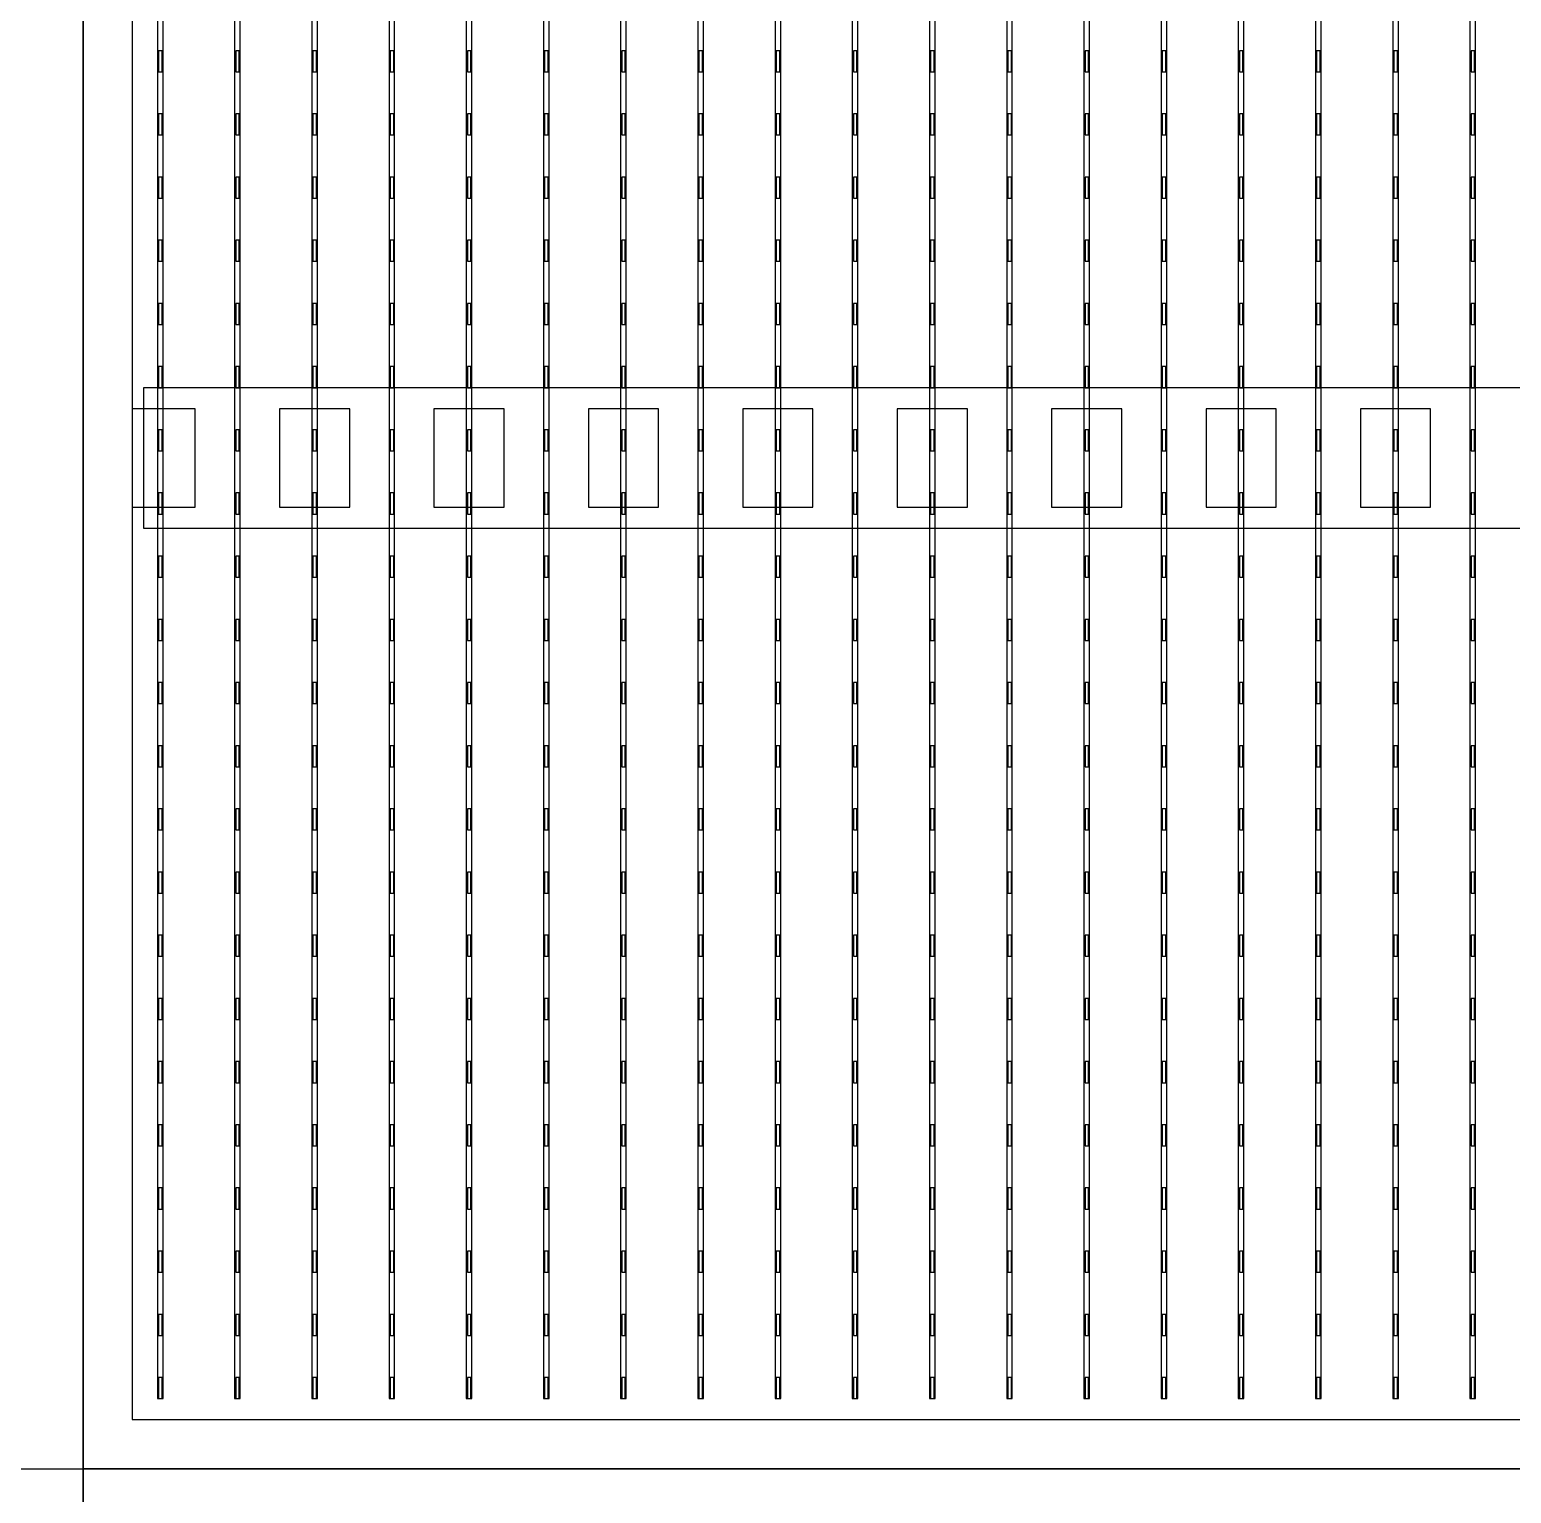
# Model space of a CAD drawing. Header units: millimetres. Extents: x -18 to 142, y -7 to 153.
# Drawn here: x -0.91 to 9.64, y 41.12 to 51.55 of the extents above; entities that cross this region are included whole.
import ezdxf

# ---------------------------------------------------------------- set-up
doc = ezdxf.new("R2010")
doc.units = ezdxf.units.MM
for name, color, linetype in [('BUSBARS', 3, 'Continuous'), ('CELLS', 5, 'Continuous'), ('CONTACT_PADS', 2, 'Continuous'), ('DICING', 4, 'Continuous'), ('FINGERS', 1, 'Continuous'), ('INSULATION', 2, 'Continuous')]:
    doc.layers.add(name, color=color, linetype=linetype)

msp = doc.modelspace()

# ---------------------------------------------------------------- linework, layer by layer
at = {"layer": 'BUSBARS'}
msp.add_lwpolyline([(19.94, 48), (19.94, 49), (-0.1, 49), (-0.1, 48), (19.94, 48)], close=True, dxfattribs=at)
at = {"layer": 'CELLS'}
for points in [[(20.37, 41.3), (20.37, 62.2), (-0.53, 62.2), (-0.53, 41.3), (20.37, 41.3)], [(20.37, 20.4), (20.37, 41.3), (-0.53, 41.3), (-0.53, 20.4), (20.37, 20.4)]]:
    msp.add_lwpolyline(points, close=True, dxfattribs=at)
at = {"layer": 'CONTACT_PADS'}
for points in [[(0.033, 51.25), (0.033, 51.4), (0.008, 51.4), (0.008, 51.25), (0.033, 51.25)], [(0.583, 51.25), (0.583, 51.4), (0.558, 51.4), (0.558, 51.25), (0.583, 51.25)], [(1.133, 51.25), (1.133, 51.4), (1.108, 51.4), (1.108, 51.25), (1.133, 51.25)], [(1.683, 51.25), (1.683, 51.4), (1.658, 51.4), (1.658, 51.25), (1.683, 51.25)], [(2.233, 51.25), (2.233, 51.4), (2.208, 51.4), (2.208, 51.25), (2.233, 51.25)], [(2.783, 51.25), (2.783, 51.4), (2.758, 51.4), (2.758, 51.25), (2.783, 51.25)], [(3.333, 51.25), (3.333, 51.4), (3.308, 51.4), (3.308, 51.25), (3.333, 51.25)], [(3.883, 51.25), (3.883, 51.4), (3.858, 51.4), (3.858, 51.25), (3.883, 51.25)], [(4.433, 51.25), (4.433, 51.4), (4.408, 51.4), (4.408, 51.25), (4.433, 51.25)], [(4.983, 51.25), (4.983, 51.4), (4.958, 51.4), (4.958, 51.25), (4.983, 51.25)], [(5.533, 51.25), (5.533, 51.4), (5.508, 51.4), (5.508, 51.25), (5.533, 51.25)], [(6.083, 51.25), (6.083, 51.4), (6.058, 51.4), (6.058, 51.25), (6.083, 51.25)], [(6.633, 51.25), (6.633, 51.4), (6.608, 51.4), (6.608, 51.25), (6.633, 51.25)], [(7.183, 51.25), (7.183, 51.4), (7.158, 51.4), (7.158, 51.25), (7.183, 51.25)], [(7.733, 51.25), (7.733, 51.4), (7.708, 51.4), (7.708, 51.25), (7.733, 51.25)], [(8.283, 51.25), (8.283, 51.4), (8.258, 51.4), (8.258, 51.25), (8.283, 51.25)], [(8.833, 51.25), (8.833, 51.4), (8.808, 51.4), (8.808, 51.25), (8.833, 51.25)], [(9.383, 51.25), (9.383, 51.4), (9.358, 51.4), (9.358, 51.25), (9.383, 51.25)], [(0.033, 50.8), (0.033, 50.95), (0.008, 50.95), (0.008, 50.8), (0.033, 50.8)], [(0.583, 50.8), (0.583, 50.95), (0.558, 50.95), (0.558, 50.8), (0.583, 50.8)], [(1.133, 50.8), (1.133, 50.95), (1.108, 50.95), (1.108, 50.8), (1.133, 50.8)], [(1.683, 50.8), (1.683, 50.95), (1.658, 50.95), (1.658, 50.8), (1.683, 50.8)], [(2.233, 50.8), (2.233, 50.95), (2.208, 50.95), (2.208, 50.8), (2.233, 50.8)], [(2.783, 50.8), (2.783, 50.95), (2.758, 50.95), (2.758, 50.8), (2.783, 50.8)], [(3.333, 50.8), (3.333, 50.95), (3.308, 50.95), (3.308, 50.8), (3.333, 50.8)], [(3.883, 50.8), (3.883, 50.95), (3.858, 50.95), (3.858, 50.8), (3.883, 50.8)], [(4.433, 50.8), (4.433, 50.95), (4.408, 50.95), (4.408, 50.8), (4.433, 50.8)], [(4.983, 50.8), (4.983, 50.95), (4.958, 50.95), (4.958, 50.8), (4.983, 50.8)], [(5.533, 50.8), (5.533, 50.95), (5.508, 50.95), (5.508, 50.8), (5.533, 50.8)], [(6.083, 50.8), (6.083, 50.95), (6.058, 50.95), (6.058, 50.8), (6.083, 50.8)], [(6.633, 50.8), (6.633, 50.95), (6.608, 50.95), (6.608, 50.8), (6.633, 50.8)], [(7.183, 50.8), (7.183, 50.95), (7.158, 50.95), (7.158, 50.8), (7.183, 50.8)], [(7.733, 50.8), (7.733, 50.95), (7.708, 50.95), (7.708, 50.8), (7.733, 50.8)], [(8.283, 50.8), (8.283, 50.95), (8.258, 50.95), (8.258, 50.8), (8.283, 50.8)], [(8.833, 50.8), (8.833, 50.95), (8.808, 50.95), (8.808, 50.8), (8.833, 50.8)], [(9.383, 50.8), (9.383, 50.95), (9.358, 50.95), (9.358, 50.8), (9.383, 50.8)], [(0.033, 50.35), (0.033, 50.5), (0.008, 50.5), (0.008, 50.35), (0.033, 50.35)], [(0.583, 50.35), (0.583, 50.5), (0.558, 50.5), (0.558, 50.35), (0.583, 50.35)], [(1.133, 50.35), (1.133, 50.5), (1.108, 50.5), (1.108, 50.35), (1.133, 50.35)], [(1.683, 50.35), (1.683, 50.5), (1.658, 50.5), (1.658, 50.35), (1.683, 50.35)], [(2.233, 50.35), (2.233, 50.5), (2.208, 50.5), (2.208, 50.35), (2.233, 50.35)], [(2.783, 50.35), (2.783, 50.5), (2.758, 50.5), (2.758, 50.35), (2.783, 50.35)], [(3.333, 50.35), (3.333, 50.5), (3.308, 50.5), (3.308, 50.35), (3.333, 50.35)], [(3.883, 50.35), (3.883, 50.5), (3.858, 50.5), (3.858, 50.35), (3.883, 50.35)], [(4.433, 50.35), (4.433, 50.5), (4.408, 50.5), (4.408, 50.35), (4.433, 50.35)], [(4.983, 50.35), (4.983, 50.5), (4.958, 50.5), (4.958, 50.35), (4.983, 50.35)], [(5.533, 50.35), (5.533, 50.5), (5.508, 50.5), (5.508, 50.35), (5.533, 50.35)], [(6.083, 50.35), (6.083, 50.5), (6.058, 50.5), (6.058, 50.35), (6.083, 50.35)], [(6.633, 50.35), (6.633, 50.5), (6.608, 50.5), (6.608, 50.35), (6.633, 50.35)], [(7.183, 50.35), (7.183, 50.5), (7.158, 50.5), (7.158, 50.35), (7.183, 50.35)], [(7.733, 50.35), (7.733, 50.5), (7.708, 50.5), (7.708, 50.35), (7.733, 50.35)], [(8.283, 50.35), (8.283, 50.5), (8.258, 50.5), (8.258, 50.35), (8.283, 50.35)], [(8.833, 50.35), (8.833, 50.5), (8.808, 50.5), (8.808, 50.35), (8.833, 50.35)], [(9.383, 50.35), (9.383, 50.5), (9.358, 50.5), (9.358, 50.35), (9.383, 50.35)], [(0.033, 49.9), (0.033, 50.05), (0.008, 50.05), (0.008, 49.9), (0.033, 49.9)], [(0.583, 49.9), (0.583, 50.05), (0.558, 50.05), (0.558, 49.9), (0.583, 49.9)], [(1.133, 49.9), (1.133, 50.05), (1.108, 50.05), (1.108, 49.9), (1.133, 49.9)], [(1.683, 49.9), (1.683, 50.05), (1.658, 50.05), (1.658, 49.9), (1.683, 49.9)], [(2.233, 49.9), (2.233, 50.05), (2.208, 50.05), (2.208, 49.9), (2.233, 49.9)], [(2.783, 49.9), (2.783, 50.05), (2.758, 50.05), (2.758, 49.9), (2.783, 49.9)], [(3.333, 49.9), (3.333, 50.05), (3.308, 50.05), (3.308, 49.9), (3.333, 49.9)], [(3.883, 49.9), (3.883, 50.05), (3.858, 50.05), (3.858, 49.9), (3.883, 49.9)], [(4.433, 49.9), (4.433, 50.05), (4.408, 50.05), (4.408, 49.9), (4.433, 49.9)], [(4.983, 49.9), (4.983, 50.05), (4.958, 50.05), (4.958, 49.9), (4.983, 49.9)], [(5.533, 49.9), (5.533, 50.05), (5.508, 50.05), (5.508, 49.9), (5.533, 49.9)], [(6.083, 49.9), (6.083, 50.05), (6.058, 50.05), (6.058, 49.9), (6.083, 49.9)], [(6.633, 49.9), (6.633, 50.05), (6.608, 50.05), (6.608, 49.9), (6.633, 49.9)], [(7.183, 49.9), (7.183, 50.05), (7.158, 50.05), (7.158, 49.9), (7.183, 49.9)], [(7.733, 49.9), (7.733, 50.05), (7.708, 50.05), (7.708, 49.9), (7.733, 49.9)], [(8.283, 49.9), (8.283, 50.05), (8.258, 50.05), (8.258, 49.9), (8.283, 49.9)], [(8.833, 49.9), (8.833, 50.05), (8.808, 50.05), (8.808, 49.9), (8.833, 49.9)], [(9.383, 49.9), (9.383, 50.05), (9.358, 50.05), (9.358, 49.9), (9.383, 49.9)], [(0.033, 49.45), (0.033, 49.6), (0.008, 49.6), (0.008, 49.45), (0.033, 49.45)], [(0.583, 49.45), (0.583, 49.6), (0.558, 49.6), (0.558, 49.45), (0.583, 49.45)], [(1.133, 49.45), (1.133, 49.6), (1.108, 49.6), (1.108, 49.45), (1.133, 49.45)], [(1.683, 49.45), (1.683, 49.6), (1.658, 49.6), (1.658, 49.45), (1.683, 49.45)], [(2.233, 49.45), (2.233, 49.6), (2.208, 49.6), (2.208, 49.45), (2.233, 49.45)], [(2.783, 49.45), (2.783, 49.6), (2.758, 49.6), (2.758, 49.45), (2.783, 49.45)], [(3.333, 49.45), (3.333, 49.6), (3.308, 49.6), (3.308, 49.45), (3.333, 49.45)], [(3.883, 49.45), (3.883, 49.6), (3.858, 49.6), (3.858, 49.45), (3.883, 49.45)], [(4.433, 49.45), (4.433, 49.6), (4.408, 49.6), (4.408, 49.45), (4.433, 49.45)], [(4.983, 49.45), (4.983, 49.6), (4.958, 49.6), (4.958, 49.45), (4.983, 49.45)], [(5.533, 49.45), (5.533, 49.6), (5.508, 49.6), (5.508, 49.45), (5.533, 49.45)], [(6.083, 49.45), (6.083, 49.6), (6.058, 49.6), (6.058, 49.45), (6.083, 49.45)], [(6.633, 49.45), (6.633, 49.6), (6.608, 49.6), (6.608, 49.45), (6.633, 49.45)], [(7.183, 49.45), (7.183, 49.6), (7.158, 49.6), (7.158, 49.45), (7.183, 49.45)], [(7.733, 49.45), (7.733, 49.6), (7.708, 49.6), (7.708, 49.45), (7.733, 49.45)], [(8.283, 49.45), (8.283, 49.6), (8.258, 49.6), (8.258, 49.45), (8.283, 49.45)], [(8.833, 49.45), (8.833, 49.6), (8.808, 49.6), (8.808, 49.45), (8.833, 49.45)], [(9.383, 49.45), (9.383, 49.6), (9.358, 49.6), (9.358, 49.45), (9.383, 49.45)], [(0.033, 49), (0.033, 49.15), (0.008, 49.15), (0.008, 49), (0.033, 49)], [(0.583, 49), (0.583, 49.15), (0.558, 49.15), (0.558, 49), (0.583, 49)], [(1.133, 49), (1.133, 49.15), (1.108, 49.15), (1.108, 49), (1.133, 49)], [(1.683, 49), (1.683, 49.15), (1.658, 49.15), (1.658, 49), (1.683, 49)], [(2.233, 49), (2.233, 49.15), (2.208, 49.15), (2.208, 49), (2.233, 49)], [(2.783, 49), (2.783, 49.15), (2.758, 49.15), (2.758, 49), (2.783, 49)], [(3.333, 49), (3.333, 49.15), (3.308, 49.15), (3.308, 49), (3.333, 49)], [(3.883, 49), (3.883, 49.15), (3.858, 49.15), (3.858, 49), (3.883, 49)], [(4.433, 49), (4.433, 49.15), (4.408, 49.15), (4.408, 49), (4.433, 49)], [(4.983, 49), (4.983, 49.15), (4.958, 49.15), (4.958, 49), (4.983, 49)], [(5.533, 49), (5.533, 49.15), (5.508, 49.15), (5.508, 49), (5.533, 49)], [(6.083, 49), (6.083, 49.15), (6.058, 49.15), (6.058, 49), (6.083, 49)], [(6.633, 49), (6.633, 49.15), (6.608, 49.15), (6.608, 49), (6.633, 49)], [(7.183, 49), (7.183, 49.15), (7.158, 49.15), (7.158, 49), (7.183, 49)], [(7.733, 49), (7.733, 49.15), (7.708, 49.15), (7.708, 49), (7.733, 49)], [(8.283, 49), (8.283, 49.15), (8.258, 49.15), (8.258, 49), (8.283, 49)], [(8.833, 49), (8.833, 49.15), (8.808, 49.15), (8.808, 49), (8.833, 49)], [(9.383, 49), (9.383, 49.15), (9.358, 49.15), (9.358, 49), (9.383, 49)], [(0.033, 48.55), (0.033, 48.7), (0.008, 48.7), (0.008, 48.55), (0.033, 48.55)], [(0.583, 48.55), (0.583, 48.7), (0.558, 48.7), (0.558, 48.55), (0.583, 48.55)], [(1.133, 48.55), (1.133, 48.7), (1.108, 48.7), (1.108, 48.55), (1.133, 48.55)], [(1.683, 48.55), (1.683, 48.7), (1.658, 48.7), (1.658, 48.55), (1.683, 48.55)], [(2.233, 48.55), (2.233, 48.7), (2.208, 48.7), (2.208, 48.55), (2.233, 48.55)], [(2.783, 48.55), (2.783, 48.7), (2.758, 48.7), (2.758, 48.55), (2.783, 48.55)], [(3.333, 48.55), (3.333, 48.7), (3.308, 48.7), (3.308, 48.55), (3.333, 48.55)], [(3.883, 48.55), (3.883, 48.7), (3.858, 48.7), (3.858, 48.55), (3.883, 48.55)], [(4.433, 48.55), (4.433, 48.7), (4.408, 48.7), (4.408, 48.55), (4.433, 48.55)], [(4.983, 48.55), (4.983, 48.7), (4.958, 48.7), (4.958, 48.55), (4.983, 48.55)], [(5.533, 48.55), (5.533, 48.7), (5.508, 48.7), (5.508, 48.55), (5.533, 48.55)], [(6.083, 48.55), (6.083, 48.7), (6.058, 48.7), (6.058, 48.55), (6.083, 48.55)], [(6.633, 48.55), (6.633, 48.7), (6.608, 48.7), (6.608, 48.55), (6.633, 48.55)], [(7.183, 48.55), (7.183, 48.7), (7.158, 48.7), (7.158, 48.55), (7.183, 48.55)], [(7.733, 48.55), (7.733, 48.7), (7.708, 48.7), (7.708, 48.55), (7.733, 48.55)], [(8.283, 48.55), (8.283, 48.7), (8.258, 48.7), (8.258, 48.55), (8.283, 48.55)], [(8.833, 48.55), (8.833, 48.7), (8.808, 48.7), (8.808, 48.55), (8.833, 48.55)], [(9.383, 48.55), (9.383, 48.7), (9.358, 48.7), (9.358, 48.55), (9.383, 48.55)], [(0.033, 48.1), (0.033, 48.25), (0.008, 48.25), (0.008, 48.1), (0.033, 48.1)], [(0.583, 48.1), (0.583, 48.25), (0.558, 48.25), (0.558, 48.1), (0.583, 48.1)], [(1.133, 48.1), (1.133, 48.25), (1.108, 48.25), (1.108, 48.1), (1.133, 48.1)], [(1.683, 48.1), (1.683, 48.25), (1.658, 48.25), (1.658, 48.1), (1.683, 48.1)], [(2.233, 48.1), (2.233, 48.25), (2.208, 48.25), (2.208, 48.1), (2.233, 48.1)], [(2.783, 48.1), (2.783, 48.25), (2.758, 48.25), (2.758, 48.1), (2.783, 48.1)], [(3.333, 48.1), (3.333, 48.25), (3.308, 48.25), (3.308, 48.1), (3.333, 48.1)], [(3.883, 48.1), (3.883, 48.25), (3.858, 48.25), (3.858, 48.1), (3.883, 48.1)], [(4.433, 48.1), (4.433, 48.25), (4.408, 48.25), (4.408, 48.1), (4.433, 48.1)], [(4.983, 48.1), (4.983, 48.25), (4.958, 48.25), (4.958, 48.1), (4.983, 48.1)], [(5.533, 48.1), (5.533, 48.25), (5.508, 48.25), (5.508, 48.1), (5.533, 48.1)], [(6.083, 48.1), (6.083, 48.25), (6.058, 48.25), (6.058, 48.1), (6.083, 48.1)], [(6.633, 48.1), (6.633, 48.25), (6.608, 48.25), (6.608, 48.1), (6.633, 48.1)], [(7.183, 48.1), (7.183, 48.25), (7.158, 48.25), (7.158, 48.1), (7.183, 48.1)], [(7.733, 48.1), (7.733, 48.25), (7.708, 48.25), (7.708, 48.1), (7.733, 48.1)], [(8.283, 48.1), (8.283, 48.25), (8.258, 48.25), (8.258, 48.1), (8.283, 48.1)], [(8.833, 48.1), (8.833, 48.25), (8.808, 48.25), (8.808, 48.1), (8.833, 48.1)], [(9.383, 48.1), (9.383, 48.25), (9.358, 48.25), (9.358, 48.1), (9.383, 48.1)], [(0.033, 47.65), (0.033, 47.8), (0.008, 47.8), (0.008, 47.65), (0.033, 47.65)], [(0.583, 47.65), (0.583, 47.8), (0.558, 47.8), (0.558, 47.65), (0.583, 47.65)], [(1.133, 47.65), (1.133, 47.8), (1.108, 47.8), (1.108, 47.65), (1.133, 47.65)], [(1.683, 47.65), (1.683, 47.8), (1.658, 47.8), (1.658, 47.65), (1.683, 47.65)], [(2.233, 47.65), (2.233, 47.8), (2.208, 47.8), (2.208, 47.65), (2.233, 47.65)], [(2.783, 47.65), (2.783, 47.8), (2.758, 47.8), (2.758, 47.65), (2.783, 47.65)], [(3.333, 47.65), (3.333, 47.8), (3.308, 47.8), (3.308, 47.65), (3.333, 47.65)], [(3.883, 47.65), (3.883, 47.8), (3.858, 47.8), (3.858, 47.65), (3.883, 47.65)], [(4.433, 47.65), (4.433, 47.8), (4.408, 47.8), (4.408, 47.65), (4.433, 47.65)], [(4.983, 47.65), (4.983, 47.8), (4.958, 47.8), (4.958, 47.65), (4.983, 47.65)], [(5.533, 47.65), (5.533, 47.8), (5.508, 47.8), (5.508, 47.65), (5.533, 47.65)], [(6.083, 47.65), (6.083, 47.8), (6.058, 47.8), (6.058, 47.65), (6.083, 47.65)], [(6.633, 47.65), (6.633, 47.8), (6.608, 47.8), (6.608, 47.65), (6.633, 47.65)], [(7.183, 47.65), (7.183, 47.8), (7.158, 47.8), (7.158, 47.65), (7.183, 47.65)], [(7.733, 47.65), (7.733, 47.8), (7.708, 47.8), (7.708, 47.65), (7.733, 47.65)], [(8.283, 47.65), (8.283, 47.8), (8.258, 47.8), (8.258, 47.65), (8.283, 47.65)], [(8.833, 47.65), (8.833, 47.8), (8.808, 47.8), (8.808, 47.65), (8.833, 47.65)], [(9.383, 47.65), (9.383, 47.8), (9.358, 47.8), (9.358, 47.65), (9.383, 47.65)], [(0.033, 47.2), (0.033, 47.35), (0.008, 47.35), (0.008, 47.2), (0.033, 47.2)], [(0.583, 47.2), (0.583, 47.35), (0.558, 47.35), (0.558, 47.2), (0.583, 47.2)], [(1.133, 47.2), (1.133, 47.35), (1.108, 47.35), (1.108, 47.2), (1.133, 47.2)], [(1.683, 47.2), (1.683, 47.35), (1.658, 47.35), (1.658, 47.2), (1.683, 47.2)], [(2.233, 47.2), (2.233, 47.35), (2.208, 47.35), (2.208, 47.2), (2.233, 47.2)], [(2.783, 47.2), (2.783, 47.35), (2.758, 47.35), (2.758, 47.2), (2.783, 47.2)], [(3.333, 47.2), (3.333, 47.35), (3.308, 47.35), (3.308, 47.2), (3.333, 47.2)], [(3.883, 47.2), (3.883, 47.35), (3.858, 47.35), (3.858, 47.2), (3.883, 47.2)], [(4.433, 47.2), (4.433, 47.35), (4.408, 47.35), (4.408, 47.2), (4.433, 47.2)], [(4.983, 47.2), (4.983, 47.35), (4.958, 47.35), (4.958, 47.2), (4.983, 47.2)], [(5.533, 47.2), (5.533, 47.35), (5.508, 47.35), (5.508, 47.2), (5.533, 47.2)], [(6.083, 47.2), (6.083, 47.35), (6.058, 47.35), (6.058, 47.2), (6.083, 47.2)], [(6.633, 47.2), (6.633, 47.35), (6.608, 47.35), (6.608, 47.2), (6.633, 47.2)], [(7.183, 47.2), (7.183, 47.35), (7.158, 47.35), (7.158, 47.2), (7.183, 47.2)], [(7.733, 47.2), (7.733, 47.35), (7.708, 47.35), (7.708, 47.2), (7.733, 47.2)], [(8.283, 47.2), (8.283, 47.35), (8.258, 47.35), (8.258, 47.2), (8.283, 47.2)], [(8.833, 47.2), (8.833, 47.35), (8.808, 47.35), (8.808, 47.2), (8.833, 47.2)], [(9.383, 47.2), (9.383, 47.35), (9.358, 47.35), (9.358, 47.2), (9.383, 47.2)], [(0.033, 46.75), (0.033, 46.9), (0.008, 46.9), (0.008, 46.75), (0.033, 46.75)], [(0.583, 46.75), (0.583, 46.9), (0.558, 46.9), (0.558, 46.75), (0.583, 46.75)], [(1.133, 46.75), (1.133, 46.9), (1.108, 46.9), (1.108, 46.75), (1.133, 46.75)], [(1.683, 46.75), (1.683, 46.9), (1.658, 46.9), (1.658, 46.75), (1.683, 46.75)], [(2.233, 46.75), (2.233, 46.9), (2.208, 46.9), (2.208, 46.75), (2.233, 46.75)], [(2.783, 46.75), (2.783, 46.9), (2.758, 46.9), (2.758, 46.75), (2.783, 46.75)], [(3.333, 46.75), (3.333, 46.9), (3.308, 46.9), (3.308, 46.75), (3.333, 46.75)], [(3.883, 46.75), (3.883, 46.9), (3.858, 46.9), (3.858, 46.75), (3.883, 46.75)], [(4.433, 46.75), (4.433, 46.9), (4.408, 46.9), (4.408, 46.75), (4.433, 46.75)], [(4.983, 46.75), (4.983, 46.9), (4.958, 46.9), (4.958, 46.75), (4.983, 46.75)], [(5.533, 46.75), (5.533, 46.9), (5.508, 46.9), (5.508, 46.75), (5.533, 46.75)], [(6.083, 46.75), (6.083, 46.9), (6.058, 46.9), (6.058, 46.75), (6.083, 46.75)], [(6.633, 46.75), (6.633, 46.9), (6.608, 46.9), (6.608, 46.75), (6.633, 46.75)], [(7.183, 46.75), (7.183, 46.9), (7.158, 46.9), (7.158, 46.75), (7.183, 46.75)], [(7.733, 46.75), (7.733, 46.9), (7.708, 46.9), (7.708, 46.75), (7.733, 46.75)], [(8.283, 46.75), (8.283, 46.9), (8.258, 46.9), (8.258, 46.75), (8.283, 46.75)], [(8.833, 46.75), (8.833, 46.9), (8.808, 46.9), (8.808, 46.75), (8.833, 46.75)], [(9.383, 46.75), (9.383, 46.9), (9.358, 46.9), (9.358, 46.75), (9.383, 46.75)], [(0.033, 46.3), (0.033, 46.45), (0.008, 46.45), (0.008, 46.3), (0.033, 46.3)], [(0.583, 46.3), (0.583, 46.45), (0.558, 46.45), (0.558, 46.3), (0.583, 46.3)], [(1.133, 46.3), (1.133, 46.45), (1.108, 46.45), (1.108, 46.3), (1.133, 46.3)], [(1.683, 46.3), (1.683, 46.45), (1.658, 46.45), (1.658, 46.3), (1.683, 46.3)], [(2.233, 46.3), (2.233, 46.45), (2.208, 46.45), (2.208, 46.3), (2.233, 46.3)], [(2.783, 46.3), (2.783, 46.45), (2.758, 46.45), (2.758, 46.3), (2.783, 46.3)], [(3.333, 46.3), (3.333, 46.45), (3.308, 46.45), (3.308, 46.3), (3.333, 46.3)], [(3.883, 46.3), (3.883, 46.45), (3.858, 46.45), (3.858, 46.3), (3.883, 46.3)], [(4.433, 46.3), (4.433, 46.45), (4.408, 46.45), (4.408, 46.3), (4.433, 46.3)], [(4.983, 46.3), (4.983, 46.45), (4.958, 46.45), (4.958, 46.3), (4.983, 46.3)], [(5.533, 46.3), (5.533, 46.45), (5.508, 46.45), (5.508, 46.3), (5.533, 46.3)], [(6.083, 46.3), (6.083, 46.45), (6.058, 46.45), (6.058, 46.3), (6.083, 46.3)], [(6.633, 46.3), (6.633, 46.45), (6.608, 46.45), (6.608, 46.3), (6.633, 46.3)], [(7.183, 46.3), (7.183, 46.45), (7.158, 46.45), (7.158, 46.3), (7.183, 46.3)], [(7.733, 46.3), (7.733, 46.45), (7.708, 46.45), (7.708, 46.3), (7.733, 46.3)], [(8.283, 46.3), (8.283, 46.45), (8.258, 46.45), (8.258, 46.3), (8.283, 46.3)], [(8.833, 46.3), (8.833, 46.45), (8.808, 46.45), (8.808, 46.3), (8.833, 46.3)], [(9.383, 46.3), (9.383, 46.45), (9.358, 46.45), (9.358, 46.3), (9.383, 46.3)], [(0.033, 45.85), (0.033, 46), (0.008, 46), (0.008, 45.85), (0.033, 45.85)], [(0.583, 45.85), (0.583, 46), (0.558, 46), (0.558, 45.85), (0.583, 45.85)], [(1.133, 45.85), (1.133, 46), (1.108, 46), (1.108, 45.85), (1.133, 45.85)], [(1.683, 45.85), (1.683, 46), (1.658, 46), (1.658, 45.85), (1.683, 45.85)], [(2.233, 45.85), (2.233, 46), (2.208, 46), (2.208, 45.85), (2.233, 45.85)], [(2.783, 45.85), (2.783, 46), (2.758, 46), (2.758, 45.85), (2.783, 45.85)], [(3.333, 45.85), (3.333, 46), (3.308, 46), (3.308, 45.85), (3.333, 45.85)], [(3.883, 45.85), (3.883, 46), (3.858, 46), (3.858, 45.85), (3.883, 45.85)], [(4.433, 45.85), (4.433, 46), (4.408, 46), (4.408, 45.85), (4.433, 45.85)], [(4.983, 45.85), (4.983, 46), (4.958, 46), (4.958, 45.85), (4.983, 45.85)], [(5.533, 45.85), (5.533, 46), (5.508, 46), (5.508, 45.85), (5.533, 45.85)], [(6.083, 45.85), (6.083, 46), (6.058, 46), (6.058, 45.85), (6.083, 45.85)], [(6.633, 45.85), (6.633, 46), (6.608, 46), (6.608, 45.85), (6.633, 45.85)], [(7.183, 45.85), (7.183, 46), (7.158, 46), (7.158, 45.85), (7.183, 45.85)], [(7.733, 45.85), (7.733, 46), (7.708, 46), (7.708, 45.85), (7.733, 45.85)], [(8.283, 45.85), (8.283, 46), (8.258, 46), (8.258, 45.85), (8.283, 45.85)], [(8.833, 45.85), (8.833, 46), (8.808, 46), (8.808, 45.85), (8.833, 45.85)], [(9.383, 45.85), (9.383, 46), (9.358, 46), (9.358, 45.85), (9.383, 45.85)], [(0.033, 45.4), (0.033, 45.55), (0.008, 45.55), (0.008, 45.4), (0.033, 45.4)], [(0.583, 45.4), (0.583, 45.55), (0.558, 45.55), (0.558, 45.4), (0.583, 45.4)], [(1.133, 45.4), (1.133, 45.55), (1.108, 45.55), (1.108, 45.4), (1.133, 45.4)], [(1.683, 45.4), (1.683, 45.55), (1.658, 45.55), (1.658, 45.4), (1.683, 45.4)], [(2.233, 45.4), (2.233, 45.55), (2.208, 45.55), (2.208, 45.4), (2.233, 45.4)], [(2.783, 45.4), (2.783, 45.55), (2.758, 45.55), (2.758, 45.4), (2.783, 45.4)], [(3.333, 45.4), (3.333, 45.55), (3.308, 45.55), (3.308, 45.4), (3.333, 45.4)], [(3.883, 45.4), (3.883, 45.55), (3.858, 45.55), (3.858, 45.4), (3.883, 45.4)], [(4.433, 45.4), (4.433, 45.55), (4.408, 45.55), (4.408, 45.4), (4.433, 45.4)], [(4.983, 45.4), (4.983, 45.55), (4.958, 45.55), (4.958, 45.4), (4.983, 45.4)], [(5.533, 45.4), (5.533, 45.55), (5.508, 45.55), (5.508, 45.4), (5.533, 45.4)], [(6.083, 45.4), (6.083, 45.55), (6.058, 45.55), (6.058, 45.4), (6.083, 45.4)], [(6.633, 45.4), (6.633, 45.55), (6.608, 45.55), (6.608, 45.4), (6.633, 45.4)], [(7.183, 45.4), (7.183, 45.55), (7.158, 45.55), (7.158, 45.4), (7.183, 45.4)], [(7.733, 45.4), (7.733, 45.55), (7.708, 45.55), (7.708, 45.4), (7.733, 45.4)], [(8.283, 45.4), (8.283, 45.55), (8.258, 45.55), (8.258, 45.4), (8.283, 45.4)], [(8.833, 45.4), (8.833, 45.55), (8.808, 45.55), (8.808, 45.4), (8.833, 45.4)], [(9.383, 45.4), (9.383, 45.55), (9.358, 45.55), (9.358, 45.4), (9.383, 45.4)], [(0.033, 44.95), (0.033, 45.1), (0.008, 45.1), (0.008, 44.95), (0.033, 44.95)], [(0.583, 44.95), (0.583, 45.1), (0.558, 45.1), (0.558, 44.95), (0.583, 44.95)], [(1.133, 44.95), (1.133, 45.1), (1.108, 45.1), (1.108, 44.95), (1.133, 44.95)], [(1.683, 44.95), (1.683, 45.1), (1.658, 45.1), (1.658, 44.95), (1.683, 44.95)], [(2.233, 44.95), (2.233, 45.1), (2.208, 45.1), (2.208, 44.95), (2.233, 44.95)], [(2.783, 44.95), (2.783, 45.1), (2.758, 45.1), (2.758, 44.95), (2.783, 44.95)], [(3.333, 44.95), (3.333, 45.1), (3.308, 45.1), (3.308, 44.95), (3.333, 44.95)], [(3.883, 44.95), (3.883, 45.1), (3.858, 45.1), (3.858, 44.95), (3.883, 44.95)], [(4.433, 44.95), (4.433, 45.1), (4.408, 45.1), (4.408, 44.95), (4.433, 44.95)], [(4.983, 44.95), (4.983, 45.1), (4.958, 45.1), (4.958, 44.95), (4.983, 44.95)], [(5.533, 44.95), (5.533, 45.1), (5.508, 45.1), (5.508, 44.95), (5.533, 44.95)], [(6.083, 44.95), (6.083, 45.1), (6.058, 45.1), (6.058, 44.95), (6.083, 44.95)], [(6.633, 44.95), (6.633, 45.1), (6.608, 45.1), (6.608, 44.95), (6.633, 44.95)], [(7.183, 44.95), (7.183, 45.1), (7.158, 45.1), (7.158, 44.95), (7.183, 44.95)], [(7.733, 44.95), (7.733, 45.1), (7.708, 45.1), (7.708, 44.95), (7.733, 44.95)], [(8.283, 44.95), (8.283, 45.1), (8.258, 45.1), (8.258, 44.95), (8.283, 44.95)], [(8.833, 44.95), (8.833, 45.1), (8.808, 45.1), (8.808, 44.95), (8.833, 44.95)], [(9.383, 44.95), (9.383, 45.1), (9.358, 45.1), (9.358, 44.95), (9.383, 44.95)], [(0.033, 44.5), (0.033, 44.65), (0.008, 44.65), (0.008, 44.5), (0.033, 44.5)], [(0.583, 44.5), (0.583, 44.65), (0.558, 44.65), (0.558, 44.5), (0.583, 44.5)], [(1.133, 44.5), (1.133, 44.65), (1.108, 44.65), (1.108, 44.5), (1.133, 44.5)], [(1.683, 44.5), (1.683, 44.65), (1.658, 44.65), (1.658, 44.5), (1.683, 44.5)], [(2.233, 44.5), (2.233, 44.65), (2.208, 44.65), (2.208, 44.5), (2.233, 44.5)], [(2.783, 44.5), (2.783, 44.65), (2.758, 44.65), (2.758, 44.5), (2.783, 44.5)], [(3.333, 44.5), (3.333, 44.65), (3.308, 44.65), (3.308, 44.5), (3.333, 44.5)], [(3.883, 44.5), (3.883, 44.65), (3.858, 44.65), (3.858, 44.5), (3.883, 44.5)], [(4.433, 44.5), (4.433, 44.65), (4.408, 44.65), (4.408, 44.5), (4.433, 44.5)], [(4.983, 44.5), (4.983, 44.65), (4.958, 44.65), (4.958, 44.5), (4.983, 44.5)], [(5.533, 44.5), (5.533, 44.65), (5.508, 44.65), (5.508, 44.5), (5.533, 44.5)], [(6.083, 44.5), (6.083, 44.65), (6.058, 44.65), (6.058, 44.5), (6.083, 44.5)], [(6.633, 44.5), (6.633, 44.65), (6.608, 44.65), (6.608, 44.5), (6.633, 44.5)], [(7.183, 44.5), (7.183, 44.65), (7.158, 44.65), (7.158, 44.5), (7.183, 44.5)], [(7.733, 44.5), (7.733, 44.65), (7.708, 44.65), (7.708, 44.5), (7.733, 44.5)], [(8.283, 44.5), (8.283, 44.65), (8.258, 44.65), (8.258, 44.5), (8.283, 44.5)], [(8.833, 44.5), (8.833, 44.65), (8.808, 44.65), (8.808, 44.5), (8.833, 44.5)], [(9.383, 44.5), (9.383, 44.65), (9.358, 44.65), (9.358, 44.5), (9.383, 44.5)], [(0.033, 44.05), (0.033, 44.2), (0.008, 44.2), (0.008, 44.05), (0.033, 44.05)], [(0.583, 44.05), (0.583, 44.2), (0.558, 44.2), (0.558, 44.05), (0.583, 44.05)], [(1.133, 44.05), (1.133, 44.2), (1.108, 44.2), (1.108, 44.05), (1.133, 44.05)], [(1.683, 44.05), (1.683, 44.2), (1.658, 44.2), (1.658, 44.05), (1.683, 44.05)], [(2.233, 44.05), (2.233, 44.2), (2.208, 44.2), (2.208, 44.05), (2.233, 44.05)], [(2.783, 44.05), (2.783, 44.2), (2.758, 44.2), (2.758, 44.05), (2.783, 44.05)], [(3.333, 44.05), (3.333, 44.2), (3.308, 44.2), (3.308, 44.05), (3.333, 44.05)], [(3.883, 44.05), (3.883, 44.2), (3.858, 44.2), (3.858, 44.05), (3.883, 44.05)], [(4.433, 44.05), (4.433, 44.2), (4.408, 44.2), (4.408, 44.05), (4.433, 44.05)], [(4.983, 44.05), (4.983, 44.2), (4.958, 44.2), (4.958, 44.05), (4.983, 44.05)], [(5.533, 44.05), (5.533, 44.2), (5.508, 44.2), (5.508, 44.05), (5.533, 44.05)], [(6.083, 44.05), (6.083, 44.2), (6.058, 44.2), (6.058, 44.05), (6.083, 44.05)], [(6.633, 44.05), (6.633, 44.2), (6.608, 44.2), (6.608, 44.05), (6.633, 44.05)], [(7.183, 44.05), (7.183, 44.2), (7.158, 44.2), (7.158, 44.05), (7.183, 44.05)], [(7.733, 44.05), (7.733, 44.2), (7.708, 44.2), (7.708, 44.05), (7.733, 44.05)], [(8.283, 44.05), (8.283, 44.2), (8.258, 44.2), (8.258, 44.05), (8.283, 44.05)], [(8.833, 44.05), (8.833, 44.2), (8.808, 44.2), (8.808, 44.05), (8.833, 44.05)], [(9.383, 44.05), (9.383, 44.2), (9.358, 44.2), (9.358, 44.05), (9.383, 44.05)], [(0.033, 43.6), (0.033, 43.75), (0.008, 43.75), (0.008, 43.6), (0.033, 43.6)], [(0.583, 43.6), (0.583, 43.75), (0.558, 43.75), (0.558, 43.6), (0.583, 43.6)], [(1.133, 43.6), (1.133, 43.75), (1.108, 43.75), (1.108, 43.6), (1.133, 43.6)], [(1.683, 43.6), (1.683, 43.75), (1.658, 43.75), (1.658, 43.6), (1.683, 43.6)], [(2.233, 43.6), (2.233, 43.75), (2.208, 43.75), (2.208, 43.6), (2.233, 43.6)], [(2.783, 43.6), (2.783, 43.75), (2.758, 43.75), (2.758, 43.6), (2.783, 43.6)], [(3.333, 43.6), (3.333, 43.75), (3.308, 43.75), (3.308, 43.6), (3.333, 43.6)], [(3.883, 43.6), (3.883, 43.75), (3.858, 43.75), (3.858, 43.6), (3.883, 43.6)], [(4.433, 43.6), (4.433, 43.75), (4.408, 43.75), (4.408, 43.6), (4.433, 43.6)], [(4.983, 43.6), (4.983, 43.75), (4.958, 43.75), (4.958, 43.6), (4.983, 43.6)], [(5.533, 43.6), (5.533, 43.75), (5.508, 43.75), (5.508, 43.6), (5.533, 43.6)], [(6.083, 43.6), (6.083, 43.75), (6.058, 43.75), (6.058, 43.6), (6.083, 43.6)], [(6.633, 43.6), (6.633, 43.75), (6.608, 43.75), (6.608, 43.6), (6.633, 43.6)], [(7.183, 43.6), (7.183, 43.75), (7.158, 43.75), (7.158, 43.6), (7.183, 43.6)], [(7.733, 43.6), (7.733, 43.75), (7.708, 43.75), (7.708, 43.6), (7.733, 43.6)], [(8.283, 43.6), (8.283, 43.75), (8.258, 43.75), (8.258, 43.6), (8.283, 43.6)], [(8.833, 43.6), (8.833, 43.75), (8.808, 43.75), (8.808, 43.6), (8.833, 43.6)], [(9.383, 43.6), (9.383, 43.75), (9.358, 43.75), (9.358, 43.6), (9.383, 43.6)], [(0.033, 43.15), (0.033, 43.3), (0.008, 43.3), (0.008, 43.15), (0.033, 43.15)], [(0.583, 43.15), (0.583, 43.3), (0.558, 43.3), (0.558, 43.15), (0.583, 43.15)], [(1.133, 43.15), (1.133, 43.3), (1.108, 43.3), (1.108, 43.15), (1.133, 43.15)], [(1.683, 43.15), (1.683, 43.3), (1.658, 43.3), (1.658, 43.15), (1.683, 43.15)], [(2.233, 43.15), (2.233, 43.3), (2.208, 43.3), (2.208, 43.15), (2.233, 43.15)], [(2.783, 43.15), (2.783, 43.3), (2.758, 43.3), (2.758, 43.15), (2.783, 43.15)], [(3.333, 43.15), (3.333, 43.3), (3.308, 43.3), (3.308, 43.15), (3.333, 43.15)], [(3.883, 43.15), (3.883, 43.3), (3.858, 43.3), (3.858, 43.15), (3.883, 43.15)], [(4.433, 43.15), (4.433, 43.3), (4.408, 43.3), (4.408, 43.15), (4.433, 43.15)], [(4.983, 43.15), (4.983, 43.3), (4.958, 43.3), (4.958, 43.15), (4.983, 43.15)], [(5.533, 43.15), (5.533, 43.3), (5.508, 43.3), (5.508, 43.15), (5.533, 43.15)], [(6.083, 43.15), (6.083, 43.3), (6.058, 43.3), (6.058, 43.15), (6.083, 43.15)], [(6.633, 43.15), (6.633, 43.3), (6.608, 43.3), (6.608, 43.15), (6.633, 43.15)], [(7.183, 43.15), (7.183, 43.3), (7.158, 43.3), (7.158, 43.15), (7.183, 43.15)], [(7.733, 43.15), (7.733, 43.3), (7.708, 43.3), (7.708, 43.15), (7.733, 43.15)], [(8.283, 43.15), (8.283, 43.3), (8.258, 43.3), (8.258, 43.15), (8.283, 43.15)], [(8.833, 43.15), (8.833, 43.3), (8.808, 43.3), (8.808, 43.15), (8.833, 43.15)], [(9.383, 43.15), (9.383, 43.3), (9.358, 43.3), (9.358, 43.15), (9.383, 43.15)], [(0.033, 42.7), (0.033, 42.85), (0.008, 42.85), (0.008, 42.7), (0.033, 42.7)], [(0.583, 42.7), (0.583, 42.85), (0.558, 42.85), (0.558, 42.7), (0.583, 42.7)], [(1.133, 42.7), (1.133, 42.85), (1.108, 42.85), (1.108, 42.7), (1.133, 42.7)], [(1.683, 42.7), (1.683, 42.85), (1.658, 42.85), (1.658, 42.7), (1.683, 42.7)], [(2.233, 42.7), (2.233, 42.85), (2.208, 42.85), (2.208, 42.7), (2.233, 42.7)], [(2.783, 42.7), (2.783, 42.85), (2.758, 42.85), (2.758, 42.7), (2.783, 42.7)], [(3.333, 42.7), (3.333, 42.85), (3.308, 42.85), (3.308, 42.7), (3.333, 42.7)], [(3.883, 42.7), (3.883, 42.85), (3.858, 42.85), (3.858, 42.7), (3.883, 42.7)], [(4.433, 42.7), (4.433, 42.85), (4.408, 42.85), (4.408, 42.7), (4.433, 42.7)], [(4.983, 42.7), (4.983, 42.85), (4.958, 42.85), (4.958, 42.7), (4.983, 42.7)], [(5.533, 42.7), (5.533, 42.85), (5.508, 42.85), (5.508, 42.7), (5.533, 42.7)], [(6.083, 42.7), (6.083, 42.85), (6.058, 42.85), (6.058, 42.7), (6.083, 42.7)], [(6.633, 42.7), (6.633, 42.85), (6.608, 42.85), (6.608, 42.7), (6.633, 42.7)], [(7.183, 42.7), (7.183, 42.85), (7.158, 42.85), (7.158, 42.7), (7.183, 42.7)], [(7.733, 42.7), (7.733, 42.85), (7.708, 42.85), (7.708, 42.7), (7.733, 42.7)], [(8.283, 42.7), (8.283, 42.85), (8.258, 42.85), (8.258, 42.7), (8.283, 42.7)], [(8.833, 42.7), (8.833, 42.85), (8.808, 42.85), (8.808, 42.7), (8.833, 42.7)], [(9.383, 42.7), (9.383, 42.85), (9.358, 42.85), (9.358, 42.7), (9.383, 42.7)], [(0.033, 42.25), (0.033, 42.4), (0.008, 42.4), (0.008, 42.25), (0.033, 42.25)], [(0.583, 42.25), (0.583, 42.4), (0.558, 42.4), (0.558, 42.25), (0.583, 42.25)], [(1.133, 42.25), (1.133, 42.4), (1.108, 42.4), (1.108, 42.25), (1.133, 42.25)], [(1.683, 42.25), (1.683, 42.4), (1.658, 42.4), (1.658, 42.25), (1.683, 42.25)], [(2.233, 42.25), (2.233, 42.4), (2.208, 42.4), (2.208, 42.25), (2.233, 42.25)], [(2.783, 42.25), (2.783, 42.4), (2.758, 42.4), (2.758, 42.25), (2.783, 42.25)], [(3.333, 42.25), (3.333, 42.4), (3.308, 42.4), (3.308, 42.25), (3.333, 42.25)], [(3.883, 42.25), (3.883, 42.4), (3.858, 42.4), (3.858, 42.25), (3.883, 42.25)], [(4.433, 42.25), (4.433, 42.4), (4.408, 42.4), (4.408, 42.25), (4.433, 42.25)], [(4.983, 42.25), (4.983, 42.4), (4.958, 42.4), (4.958, 42.25), (4.983, 42.25)], [(5.533, 42.25), (5.533, 42.4), (5.508, 42.4), (5.508, 42.25), (5.533, 42.25)], [(6.083, 42.25), (6.083, 42.4), (6.058, 42.4), (6.058, 42.25), (6.083, 42.25)], [(6.633, 42.25), (6.633, 42.4), (6.608, 42.4), (6.608, 42.25), (6.633, 42.25)], [(7.183, 42.25), (7.183, 42.4), (7.158, 42.4), (7.158, 42.25), (7.183, 42.25)], [(7.733, 42.25), (7.733, 42.4), (7.708, 42.4), (7.708, 42.25), (7.733, 42.25)], [(8.283, 42.25), (8.283, 42.4), (8.258, 42.4), (8.258, 42.25), (8.283, 42.25)], [(8.833, 42.25), (8.833, 42.4), (8.808, 42.4), (8.808, 42.25), (8.833, 42.25)], [(9.383, 42.25), (9.383, 42.4), (9.358, 42.4), (9.358, 42.25), (9.383, 42.25)], [(0.033, 41.8), (0.033, 41.95), (0.008, 41.95), (0.008, 41.8), (0.033, 41.8)], [(0.583, 41.8), (0.583, 41.95), (0.558, 41.95), (0.558, 41.8), (0.583, 41.8)], [(1.133, 41.8), (1.133, 41.95), (1.108, 41.95), (1.108, 41.8), (1.133, 41.8)], [(1.683, 41.8), (1.683, 41.95), (1.658, 41.95), (1.658, 41.8), (1.683, 41.8)], [(2.233, 41.8), (2.233, 41.95), (2.208, 41.95), (2.208, 41.8), (2.233, 41.8)], [(2.783, 41.8), (2.783, 41.95), (2.758, 41.95), (2.758, 41.8), (2.783, 41.8)], [(3.333, 41.8), (3.333, 41.95), (3.308, 41.95), (3.308, 41.8), (3.333, 41.8)], [(3.883, 41.8), (3.883, 41.95), (3.858, 41.95), (3.858, 41.8), (3.883, 41.8)], [(4.433, 41.8), (4.433, 41.95), (4.408, 41.95), (4.408, 41.8), (4.433, 41.8)], [(4.983, 41.8), (4.983, 41.95), (4.958, 41.95), (4.958, 41.8), (4.983, 41.8)], [(5.533, 41.8), (5.533, 41.95), (5.508, 41.95), (5.508, 41.8), (5.533, 41.8)], [(6.083, 41.8), (6.083, 41.95), (6.058, 41.95), (6.058, 41.8), (6.083, 41.8)], [(6.633, 41.8), (6.633, 41.95), (6.608, 41.95), (6.608, 41.8), (6.633, 41.8)], [(7.183, 41.8), (7.183, 41.95), (7.158, 41.95), (7.158, 41.8), (7.183, 41.8)], [(7.733, 41.8), (7.733, 41.95), (7.708, 41.95), (7.708, 41.8), (7.733, 41.8)], [(8.283, 41.8), (8.283, 41.95), (8.258, 41.95), (8.258, 41.8), (8.283, 41.8)], [(8.833, 41.8), (8.833, 41.95), (8.808, 41.95), (8.808, 41.8), (8.833, 41.8)], [(9.383, 41.8), (9.383, 41.95), (9.358, 41.95), (9.358, 41.8), (9.383, 41.8)]]:
    msp.add_lwpolyline(points, close=True, dxfattribs=at)
at = {"layer": 'DICING'}
for p, q in [((-0.53, -7.35), (-0.53, 152.65)), ((-0.53, -7.35), (-0.53, 152.65)), ((-0.53, -7.35), (-0.53, 152.65)), ((-0.53, -7.35), (-0.53, 152.65)), ((-0.53, -7.35), (-0.53, 152.65)), ((-0.53, -7.35), (-0.53, 152.65)), ((-0.53, -7.35), (-0.53, 131.75)), ((-0.53, -7.35), (-0.53, 131.75)), ((-0.53, -7.35), (-0.53, 131.75)), ((-0.53, -7.35), (-0.53, 131.75)), ((-0.53, -7.35), (-0.53, 131.75)), ((-0.53, -7.35), (-0.53, 131.75)), ((-0.53, -7.35), (-0.53, 110.85)), ((-0.53, -7.35), (-0.53, 110.85)), ((-0.53, -7.35), (-0.53, 110.85)), ((-0.53, -7.35), (-0.53, 110.85)), ((-0.53, -7.35), (-0.53, 110.85)), ((-0.53, -7.35), (-0.53, 110.85)), ((-0.53, -7.35), (-0.53, 89.95)), ((-0.53, -7.35), (-0.53, 89.95)), ((-0.53, -7.35), (-0.53, 89.95)), ((-0.53, -7.35), (-0.53, 89.95)), ((-0.53, -7.35), (-0.53, 89.95)), ((-0.53, -7.35), (-0.53, 89.95)), ((-0.53, -7.35), (-0.53, 69.05)), ((-0.53, -7.35), (-0.53, 69.05)), ((-0.53, -7.35), (-0.53, 69.05)), ((-0.53, -7.35), (-0.53, 69.05)), ((-0.53, -7.35), (-0.53, 69.05)), ((-0.53, -7.35), (-0.53, 69.05)), ((-0.53, -7.35), (-0.53, 48.15)), ((-0.53, -7.35), (-0.53, 48.15)), ((-0.53, -7.35), (-0.53, 48.15)), ((-0.53, -7.35), (-0.53, 48.15)), ((-0.53, -7.35), (-0.53, 48.15)), ((-0.53, -7.35), (-0.53, 48.15)), ((-17.83, 41.3), (142.17, 41.3)), ((-17.83, 41.3), (142.17, 41.3)), ((-17.83, 41.3), (142.17, 41.3)), ((-17.83, 41.3), (142.17, 41.3)), ((-17.83, 41.3), (142.17, 41.3)), ((-17.83, 41.3), (142.17, 41.3)), ((-17.83, 41.3), (142.17, 41.3)), ((-17.83, 41.3), (142.17, 41.3)), ((-17.83, 41.3), (142.17, 41.3)), ((-17.83, 41.3), (142.17, 41.3)), ((-17.83, 41.3), (142.17, 41.3)), ((-17.83, 41.3), (142.17, 41.3)), ((-17.83, 41.3), (142.17, 41.3)), ((-17.83, 41.3), (142.17, 41.3)), ((-17.83, 41.3), (142.17, 41.3)), ((-17.83, 41.3), (142.17, 41.3)), ((-17.83, 41.3), (142.17, 41.3)), ((-17.83, 41.3), (142.17, 41.3)), ((-17.83, 41.3), (142.17, 41.3)), ((-17.83, 41.3), (142.17, 41.3)), ((-17.83, 41.3), (142.17, 41.3)), ((-17.83, 41.3), (142.17, 41.3)), ((-17.83, 41.3), (142.17, 41.3)), ((-17.83, 41.3), (142.17, 41.3)), ((-17.83, 41.3), (142.17, 41.3)), ((-17.83, 41.3), (142.17, 41.3)), ((-17.83, 41.3), (142.17, 41.3)), ((-17.83, 41.3), (142.17, 41.3)), ((-17.83, 41.3), (142.17, 41.3)), ((-17.83, 41.3), (142.17, 41.3)), ((-17.83, 41.3), (142.17, 41.3)), ((-17.83, 41.3), (142.17, 41.3)), ((-17.83, 41.3), (142.17, 41.3)), ((-17.83, 41.3), (142.17, 41.3)), ((-17.83, 41.3), (142.17, 41.3)), ((-17.83, 41.3), (142.17, 41.3))]:
    msp.add_line(p, q, dxfattribs=at)
at = {"layer": 'FINGERS'}
for points in [[(0.04, 41.8), (0.04, 61.7), (0, 61.7), (0, 41.8), (0.04, 41.8)], [(0.59, 41.8), (0.59, 61.7), (0.55, 61.7), (0.55, 41.8), (0.59, 41.8)], [(1.14, 41.8), (1.14, 61.7), (1.1, 61.7), (1.1, 41.8), (1.14, 41.8)], [(1.69, 41.8), (1.69, 61.7), (1.65, 61.7), (1.65, 41.8), (1.69, 41.8)], [(2.24, 41.8), (2.24, 61.7), (2.2, 61.7), (2.2, 41.8), (2.24, 41.8)], [(2.79, 41.8), (2.79, 61.7), (2.75, 61.7), (2.75, 41.8), (2.79, 41.8)], [(3.34, 41.8), (3.34, 61.7), (3.3, 61.7), (3.3, 41.8), (3.34, 41.8)], [(3.89, 41.8), (3.89, 61.7), (3.85, 61.7), (3.85, 41.8), (3.89, 41.8)], [(4.44, 41.8), (4.44, 61.7), (4.4, 61.7), (4.4, 41.8), (4.44, 41.8)], [(4.99, 41.8), (4.99, 61.7), (4.95, 61.7), (4.95, 41.8), (4.99, 41.8)], [(5.54, 41.8), (5.54, 61.7), (5.5, 61.7), (5.5, 41.8), (5.54, 41.8)], [(6.09, 41.8), (6.09, 61.7), (6.05, 61.7), (6.05, 41.8), (6.09, 41.8)], [(6.64, 41.8), (6.64, 61.7), (6.6, 61.7), (6.6, 41.8), (6.64, 41.8)], [(7.19, 41.8), (7.19, 61.7), (7.15, 61.7), (7.15, 41.8), (7.19, 41.8)], [(7.74, 41.8), (7.74, 61.7), (7.7, 61.7), (7.7, 41.8), (7.74, 41.8)], [(8.29, 41.8), (8.29, 61.7), (8.25, 61.7), (8.25, 41.8), (8.29, 41.8)], [(8.84, 41.8), (8.84, 61.7), (8.8, 61.7), (8.8, 41.8), (8.84, 41.8)], [(9.39, 41.8), (9.39, 61.7), (9.35, 61.7), (9.35, 41.8), (9.39, 41.8)]]:
    msp.add_lwpolyline(points, close=True, dxfattribs=at)
at = {"layer": 'INSULATION'}
for points in [[(20.02, 41.65), (20.02, 61.85), (-0.18, 61.85), (-0.18, 41.65), (20.02, 41.65)], [(0.27, 48.15), (0.27, 48.85), (-0.18, 48.85), (-0.18, 48.15), (0.27, 48.15)], [(1.37, 48.15), (1.37, 48.85), (0.87, 48.85), (0.87, 48.15), (1.37, 48.15)], [(2.47, 48.15), (2.47, 48.85), (1.97, 48.85), (1.97, 48.15), (2.47, 48.15)], [(3.57, 48.15), (3.57, 48.85), (3.07, 48.85), (3.07, 48.15), (3.57, 48.15)], [(4.67, 48.15), (4.67, 48.85), (4.17, 48.85), (4.17, 48.15), (4.67, 48.15)], [(5.77, 48.15), (5.77, 48.85), (5.27, 48.85), (5.27, 48.15), (5.77, 48.15)], [(6.87, 48.15), (6.87, 48.85), (6.37, 48.85), (6.37, 48.15), (6.87, 48.15)], [(7.97, 48.15), (7.97, 48.85), (7.47, 48.85), (7.47, 48.15), (7.97, 48.15)], [(9.07, 48.15), (9.07, 48.85), (8.57, 48.85), (8.57, 48.15), (9.07, 48.15)]]:
    msp.add_lwpolyline(points, close=True, dxfattribs=at)

doc.saveas('drawing.dxf')
